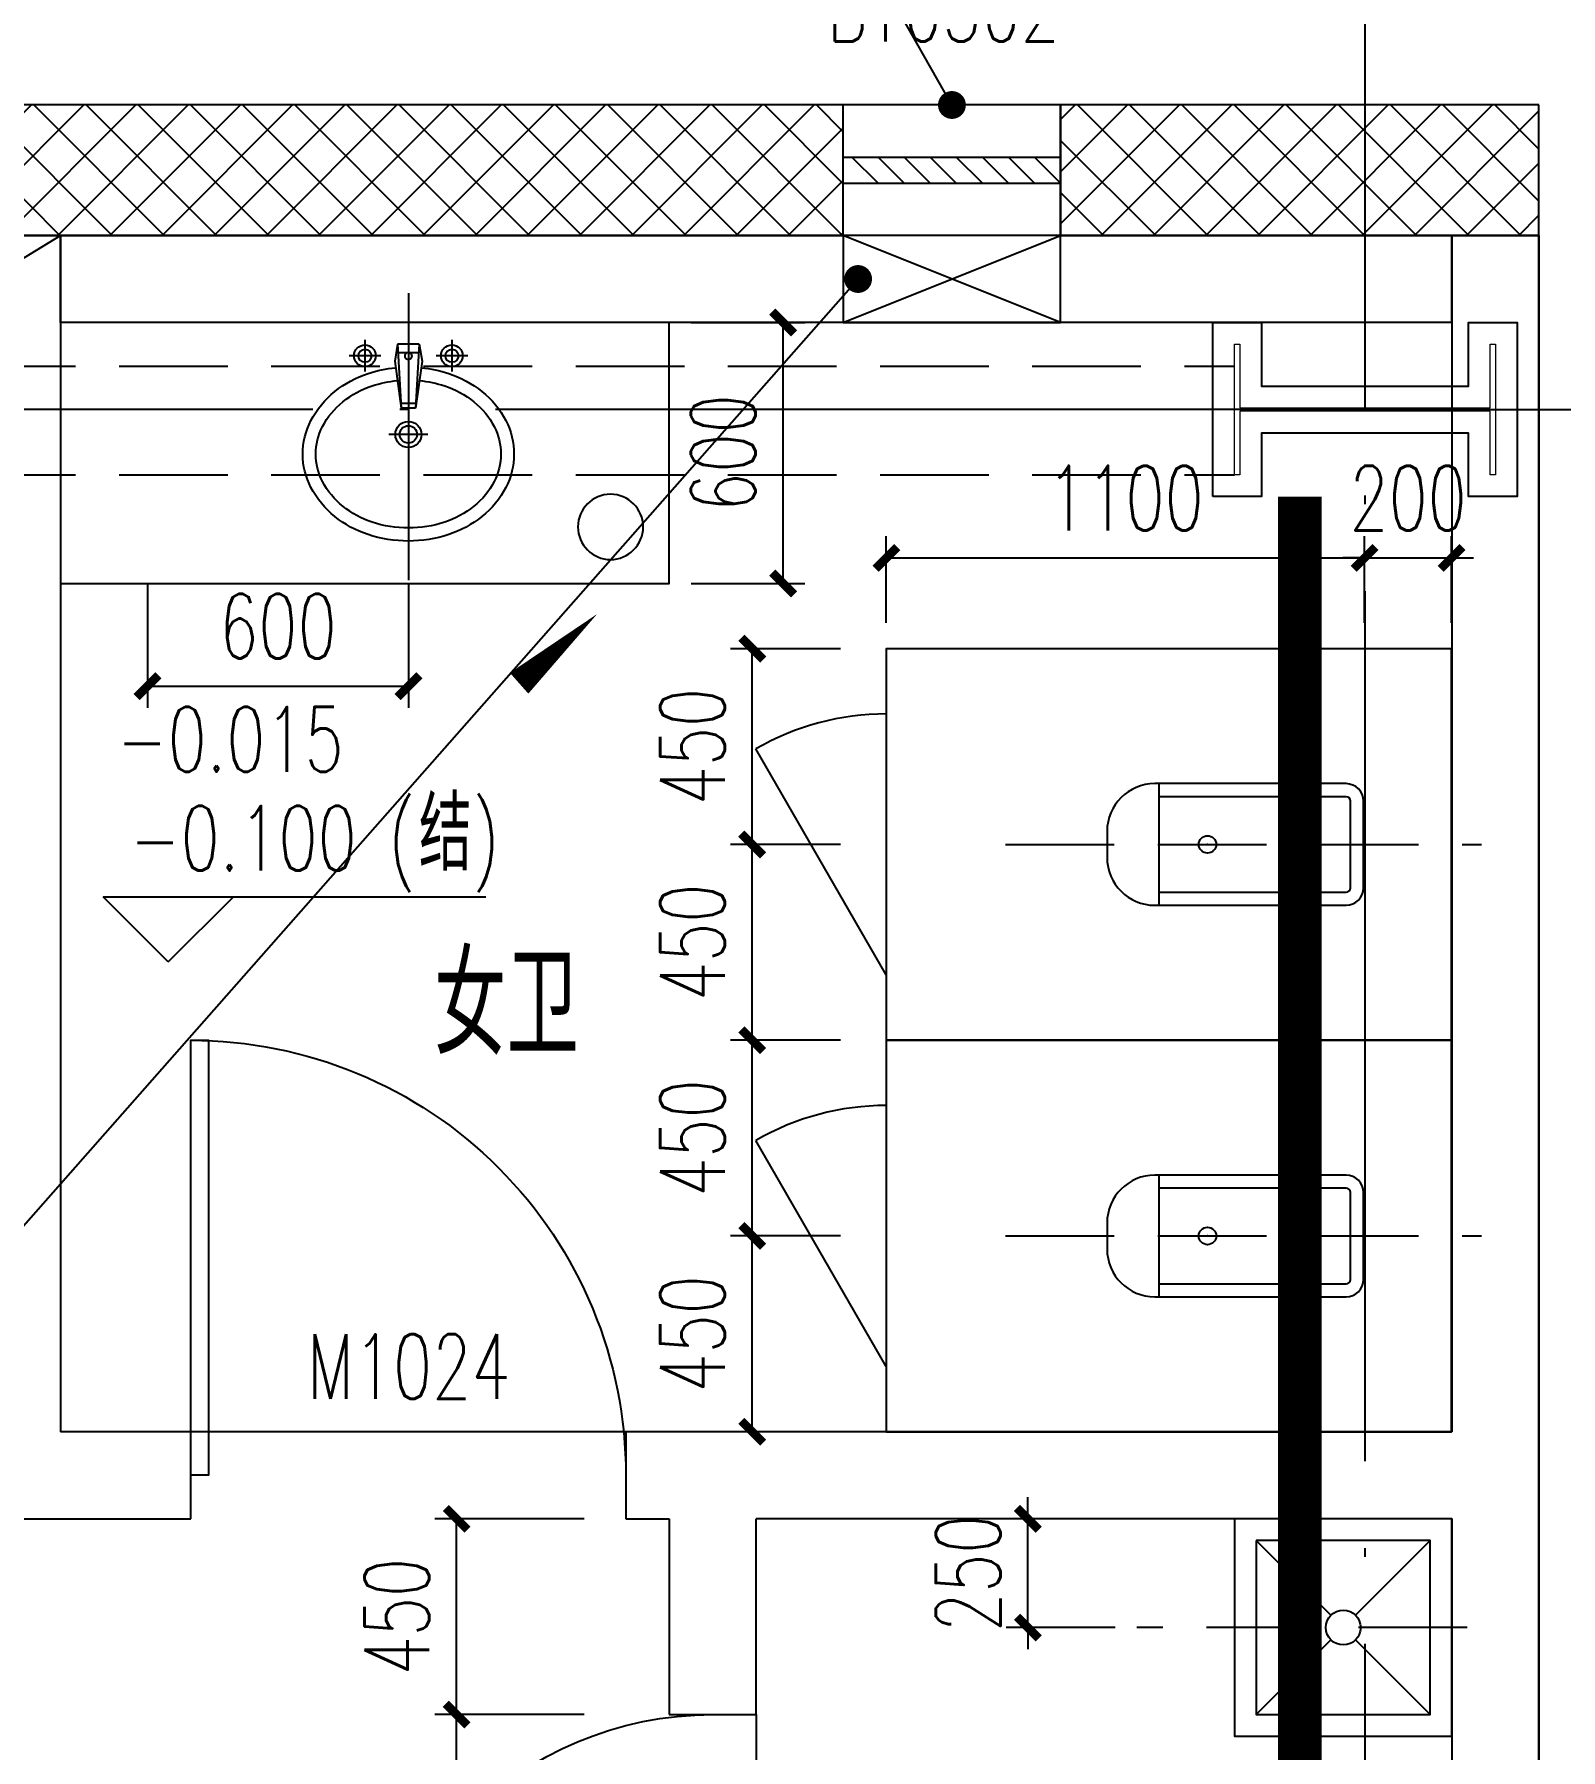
# Model space of a CAD drawing. Extents: x -222544 to -13848, y -31368 to 85559.
# Drawn here: x -24056 to -20546, y 37137 to 41080 of the extents above; entities that cross this region are included whole.
import ezdxf
from ezdxf.xclip import XClip

# ---------------------------------------------------------------- set-up
doc = ezdxf.new("R2010")
doc.units = 0
doc.header["$LTSCALE"] = 1000
doc.header["$MEASUREMENT"] = 0
doc.header["$XCLIPFRAME"] = 0
for name, pattern in [('10平面$0$10平面$1$DOTE', [2.4200000000000004, 2, -0.2, 0.02, -0.2]), ('10平面$0$CENTER', [2, 1.25, -0.25, 0.25, -0.25]), ('10平面$0$DASH', [0.35, 0.25, -0.1]), ('10平面$0$DOTE', [2.4200000000000004, 2, -0.2, 0.02, -0.2])]:
    doc.linetypes.add(name, pattern=pattern)
doc.layers.get('Defpoints').update_dxf_attribs({"color": 210})
for name, color, linetype in [('10平面$0$10平面$1$A-AXIS-DOTE', 14, '10平面$0$10平面$1$DOTE'), ('10平面$0$A-AXIS-DOTE', 14, '10平面$0$DOTE'), ('10平面$0$A-AXIS-DP', 126, 'Continuous'), ('10平面$0$A-AXIS-SYMB', 3, 'Continuous'), ('10平面$0$A-HATCH-2', 251, 'Continuous'), ('10平面$0$A-HRAIL', 173, 'Continuous'), ('10平面$0$A-LIN-V', 9, 'Continuous'), ('10平面$0$A-SFCE', 30, 'Continuous'), ('10平面$0$A-TEXT', 61, 'Continuous'), ('10平面$0$A-WC', 223, 'Continuous'), ('10平面$0$A-WINDOW', 140, 'Continuous'), ('10平面$0$A-云线（根据审图意见修改）', 4, 'Continuous'), ('10平面$0$AS-WALL', 40, 'Continuous'), ('10平面$0$AS-结构边线层', 200, 'Continuous'), ('10平面$0$DIM_SYMB', 3, 'Continuous'), ('10平面$0$PUB_HATCH', 8, 'Continuous'), ('10平面$0$PUB_TEXT', 7, 'Continuous'), ('10平面$0$建-标高', 3, 'Continuous'), ('10平面$0$建-窗', 4, 'Continuous'), ('10平面$0$建-门', 4, 'Continuous'), ('10平面$0$建-门窗编号', 7, 'Continuous'), ('A-AXIS-DP', 126, 'Continuous'), ('A-WINDOW', 140, 'Continuous'), ('DIM_SYMB', 3, 'Continuous')]:
    doc.layers.add(name, color=color, linetype=linetype)
doc.layers.add('10平面$0$S-col', color=2, linetype='Continuous', lineweight=0)
doc.layers.add('10平面$0$柱间支撑', color=6, linetype='10平面$0$CENTER', lineweight=0)
doc.styles.add('10平面$0$_TCH_DIM_T3', font='SIMPLEX', dxfattribs={"width": 0.7058823529411765, "bigfont": 'GBCBIG'})
doc.styles.add('10平面$0$A-STANDARD', font='SIMPLEX', dxfattribs={"bigfont": 'GBCBIG'})
doc.styles.add('10平面$0$A-WIN-LABEL', font='SIMPLEX', dxfattribs={"bigfont": 'GBCBIG'})
doc.styles.add('10平面$1$_TCH_WINDOW', font='SIMPLEX', dxfattribs={"height": 3.5, "bigfont": 'GBCBIG'})
doc.styles.add('_TCH_DIM_T3', font='SIMPLEX', dxfattribs={"width": 0.7058823529411765, "bigfont": 'GBCBIG'})
doc.dimstyles.new('10平面$0$_TCH_ARCH&&80', dxfattribs={"dimtxt": 238, "dimasz": 80, "dimexe": 80, "dimexo": 80, "dimgap": 101, "dimtad": 1, "dimdec": 0, "dimzin": 0, "dimdsep": 46, "dimtxsty": '10平面$0$_TCH_DIM_T3', "dimblk": '10平面$0$_ArchTick', "dimcen": 0.09, "dimclrt": 7, "dimazin": 2, "dimtfac": 1, "dimtdec": 0, "dimtix": 1, "dimtmove": 2, "dimatfit": 3, "dimfxl": 0, "dimtolj": 1, "dimtzin": 0, "dimarcsym": 0})
doc.dimstyles.new('_TCH_ARCH&&50', dxfattribs={"dimtxt": 148.75, "dimasz": 50, "dimexe": 50, "dimexo": 50, "dimgap": 63.12500000000001, "dimtad": 1, "dimdec": 0, "dimzin": 0, "dimdsep": 46, "dimtxsty": '_TCH_DIM_T3', "dimblk": 'ARCHTICK', "dimcen": 0.09, "dimclrt": 7, "dimazin": 2, "dimtfac": 1, "dimtdec": 0, "dimtix": 1, "dimtmove": 2, "dimatfit": 3, "dimfxl": 0, "dimtolj": 1, "dimtzin": 0, "dimarcsym": 0})
pattern_1 = [(45, (60, 0), (-60.000060993344, 60.000060993344), []), (135, (60, 0), (-60.000060993344, -60.00006099334399), [])]

# ---------------------------------------------------------------- blocks, each defined once
blk = doc.blocks.new('10平面$0$dote')
at = {"layer": '10平面$0$A-AXIS-DOTE'}
for p, q in [((81382.2003252689, -68993.86730922048), (81382.20032526884, 36662.32227753208)), ((76282.20032526902, -68993.86730922048), (76282.20032526978, 36606.41039195948)), ((76282.2003252692, 27000.00000000012), (-41310, 26999.99999999988)), ((76282.20032526908, 27000.00000000035), (124536.3848571777, 26999.99999999814))]:
    blk.add_line(p, q, dxfattribs=at)
blk = doc.blocks.new('10平面$0$清洁间')
at = {"layer": '10平面$0$A-AXIS-DOTE', "linetype": '10平面$0$DASH'}
blk.add_lwpolyline([(2044570.960510334, 1694019.783519612), (2045330.960510334, 1694019.783519612)], dxfattribs=at)
at = {"layer": '10平面$0$A-WC'}
for points in [[(2045106.132982434, 1693769.783519275), (2045106.132982434, 1694269.783519275), (2044606.132982434, 1694269.783519275), (2044606.132982434, 1693769.783519275)], [(2045056.132982434, 1693819.783519275), (2045056.132982434, 1694219.783519275), (2044656.132982434, 1694219.783519275), (2044656.132982434, 1693819.783519275)]]:
    blk.add_lwpolyline(points, close=True, dxfattribs=at)
for points in [[(2044827.848711186, 1694048.067790522), (2044656.132982434, 1694219.783519275)], [(2044884.417253681, 1694048.067790522), (2045056.132982434, 1694219.783519275)], [(2044656.132982434, 1693819.783519275), (2044827.848711186, 1693991.499248027)], [(2045056.132982434, 1693819.783519275), (2044884.417253681, 1693991.499248027)]]:
    blk.add_lwpolyline(points, dxfattribs=at)
blk.add_circle((2044856.132982434, 1694019.783519275), 40.00000000000001, dxfattribs=at)
blk = doc.blocks.new('10平面$0$厕卫')
at = {"layer": '10平面$0$A-AXIS-DOTE', "linetype": '10平面$0$DASH'}
blk.add_line((50, -823.114372253418), (50, 271.885627746582), dxfattribs=at)
at = {"layer": '10平面$0$A-WC'}
for p, q in [((149.7834396362305, -30), (-49.78343963623047, -30)), ((-59.78343963623047, -40), (-59.78343963623047, -469.6564288139343)), ((159.7834396362305, -469.6564288139343), (159.7834396362305, -40)), ((189.7834396362305, -469.6564288139343), (-89.78343963623047, -469.6564288139343)), ((350, -1097.23339176178), (-169.6152420043945, -1397.23339176178))]:
    blk.add_line(p, q, dxfattribs=at)
blk.add_lwpolyline([(-400, 202.7666082382202), (-400, -1097.23339176178), (500, -1097.23339176178), (500, 202.7666082382202)], close=True, dxfattribs=at)
blk.add_lwpolyline([(189.7834396362305, -40, 0.4142135623730951), (149.7834396362305, 0), (-49.78343963623047, 0, 0.4142135623730951), (-89.78343963623047, -40), (-89.78343963623047, -479.6564288139343, 0.4142135623730951), (20.21656036376953, -589.6564288139343), (79.78343963623047, -589.6564288139343, 0.4142135623730903), (189.7834396362305, -479.6564288139343)], format="xyb", close=True, dxfattribs=at)
blk.add_circle((50, -358.6146011352539), 20, dxfattribs=at)
for centre, radius, start, end in [((-49.78343963623047, -40), 10, 90, 180), ((149.7834396362305, -40), 10, 0, 90), ((350, -1097.23339176178), 599.9999999999995, 180, 209.9998831151044)]:
    blk.add_arc(centre, radius, start, end, dxfattribs=at)
for p in [(50, 0), (50, -358.6146011352539)]:
    blk.add_point(p, dxfattribs=at)
blk = doc.blocks.new('10平面$0$45345')
at = {"layer": '10平面$0$A-WC'}
h = blk.add_hatch(dxfattribs=at)
h.set_pattern_fill('ANSI31', color=256, scale=10, angle=7.69694232914171e-13)
h.set_pattern_definition([(30.00000000072439, (40598742844.53468, 3385776346.450553), (-7.937500000173811, 13.74815328497761), [])])
edge = h.paths.add_edge_path()
edge.add_arc((40598742441.34776, 3385774511.717568), 50, 0, 360)
blk.add_circle((40598742441.34776, 3385774511.717568), 50, dxfattribs=at)
blk = doc.blocks.new('10平面$0$343243')
at = {"layer": '10平面$0$10平面$1$A-AXIS-DOTE'}
blk.add_lwpolyline([(-137039.1845359175, 783549.9999155595), (-137039.1845291465, 784209.9999155595)], dxfattribs=at)
at = {"layer": '10平面$0$A-WC'}
for p, q in [((-137039.1845330456, 783829.9407035712), (-137039.1845321211, 783920.0591275479)), ((-137084.2437445717, 783874.9999160218), (-136994.125320595, 783874.9999150973)), ((-137070.6291553337, 783706.5430113167), (-137055.8879810546, 783814.2154559261)), ((-137064.1845347106, 783667.647857158), (-137055.8879810546, 783814.2154559261)), ((-137056.3608064828, 783804.1132499352), (-137022.0082601383, 783804.1132495828)), ((-137055.8879810546, 783814.2154559261), (-137022.4810853592, 783814.2154555834)), ((-137014.1845347106, 783667.6478566449), (-137022.4810853592, 783814.2154555834)), ((-137007.7399132893, 783706.5430106715), (-137022.4810853592, 783814.2154555834)), ((-137139.1845348148, 783657.4854848898), (-137139.1845340656, 783730.5143482811)), ((-136939.1845348148, 783657.485482838), (-136939.1845340656, 783730.5143462293)), ((-137175.6989661359, 783693.99991696), (-137102.6701027446, 783693.9999162109)), ((-137064.1845347106, 783667.647857158), (-137070.6291553337, 783706.5430113167)), ((-137063.069927619, 783687.3385976467), (-137015.2991413982, 783687.3385971566)), ((-137014.1845347106, 783667.6478566449), (-137007.7399132893, 783706.5430106715)), ((-136975.6989661359, 783693.9999149082), (-136902.6701027446, 783693.9999141591)), ((-137064.1845347106, 783667.647857158), (-137014.1845347106, 783667.6478566449))]:
    blk.add_line(p, q, dxfattribs=at)
for points in [[(-137068.5861527328, 783721.4655052931, -0.05503366445282638), (-137132.052788923, 783734.964308203, -0.0888493983857469), (-137208.3990421116, 783776.3516643569, -0.1049875008758899), (-137263.2745701811, 783843.1668952166, -0.1201703710503755), (-137282.0112499413, 783919.9999180507, -0.120170371050088), (-137263.2745686047, 783996.8329405003, -0.1049875008761855), (-137208.3990391642, 784063.6481702342, -0.08884939838595049), (-137132.0527851261, 784105.0355248217, -0.08005155327522542), (-137039.1845300698, 784119.9999155595, -0.08005155327514211)], [(-137039.1845300698, 784119.9999155595, -0.08005155327514211), (-136946.3162753206, 784105.0355229162, -0.08884939838606445), (-136869.9700221316, 784063.6481667622, -0.1049875008760499), (-136815.0944940622, 783996.8329359024, -0.120170371050193), (-136796.357814302, 783919.9999130684, -0.1201703710501875), (-136815.0944956387, 783843.1668906187, -0.1049875008760622), (-136869.9700250791, 783776.3516608849, -0.08884939838584911), (-136946.316279117, 783734.9643062975, -0.05503366445274368), (-137009.7829155841, 783721.4655046898, -0.0800515532754416)], [(-137064.5138742414, 783751.2102306456, -0.05606644776381915), (-137122.6293239315, 783763.445851482, -0.08884939838590888), (-137189.6757487428, 783799.7917643017, -0.1049875008761085), (-137236.6424184022, 783856.9773438561, -0.1201703710500949), (-137252.0112499413, 783919.9999177429, -0.1201703710501435), (-137236.642417109, 783983.0224913144, -0.1049875008761313), (-137189.6757462764, 784040.2080699052, -0.08884939838588762), (-137122.6293207193, 784076.5539813492, -0.08005155327528395), (-137039.1845303776, 784089.9999155595, -0.08005155327526944)], [(-137039.1845303776, 784089.9999155595, -0.08005155327526944), (-136955.7397403118, 784076.5539796371, -0.0888493983858896), (-136888.6933155005, 784040.2080668174, -0.1049875008761153), (-136841.7266458411, 783983.022487263, -0.1201703710501367), (-136826.357814302, 783919.9999133762, -0.1201703710501367), (-136841.7266471343, 783856.9773398046, -0.1049875008761155), (-136888.6933179669, 783799.7917612139, -0.08884939838591054), (-136955.7397435241, 783763.4458497699, -0.05606644776380701), (-137013.8551934652, 783751.2102301259, -0.08005155327530532)]]:
    blk.add_lwpolyline(points, format="xyb", dxfattribs=at)
for centre, radius in [((-137039.1845325833, 783874.9999155595), 30), ((-137039.1845325833, 783874.9999155595), 20), ((-137139.1845344402, 783693.9999165855), 25), ((-136939.1845344402, 783693.9999145336), 25), ((-137139.1845344402, 783693.9999165855), 15), ((-136939.1845344402, 783693.9999145336), 15)]:
    blk.add_circle(centre, radius, dxfattribs=at)
for centre, start, end in [((-137040.368334685, 783694.7285667062), 80.52522821089455, 279.4747706136177), ((-137038.0007341804, 783694.7285666818), 260.5252282108945, 99.47477061338024)]:
    blk.add_arc(centre, 7.191400878313289, start, end, dxfattribs=at)
blk = doc.blocks.new('*U50')
at = {"color": 0}
blk.add_lwpolyline([(500, 0), (499.9999999999999, 1000), (459.9999999999999, 1000), (460, 0)], close=True, dxfattribs=at)
blk.add_arc((500, 0), 1000, 90, 180, dxfattribs=at)
blk = doc.blocks.new('*U49')
at = {"color": 0, "xscale": 0.001, "yscale": 0.001, "zscale": 0.001}
blk.add_blockref('*U50', (0, 0), dxfattribs=at)
blk = doc.blocks.new('*U52')
at = {"color": 0}
blk.add_lwpolyline([(400, 0), (399.9999999999999, 800), (359.9999999999999, 800), (360, 0)], close=True, dxfattribs=at)
blk.add_arc((400, 0), 800, 90, 180, dxfattribs=at)
blk = doc.blocks.new('*U51')
at = {"color": 0, "xscale": 0.00125, "yscale": 0.00125, "zscale": 0.00125}
blk.add_blockref('*U52', (0, 0), dxfattribs=at)
blk = doc.blocks.new('10平面$0$ert4e6546')
at = {"layer": '10平面$0$A-AXIS-SYMB'}
blk.add_lwpolyline([(-426.2496871948242, 1047.113311767578, 0, 0, 0), (103.7503128051758, 1517.113311767578, 0, 64.00000000000001, 0), (-75.81472563242, 1357.876390888955, 0, 0, 0)], format="xyseb", dxfattribs=at)
at = {"layer": '10平面$0$A-LIN-V'}
blk.add_line((2069.565788269159, 2187.113309862441), (-1130.434211730841, 2187.113309860928), dxfattribs=at)
at = {"layer": '10平面$0$A-WC'}
blk.add_lwpolyline([(-1130.434211730957, 1587.113309862791), (269.5657882689266, 1587.132366135484), (269.5657882688101, 2187.113309861859), (269.5657882688101, 2187.113309861859)], dxfattribs=at)
at = {"layer": '10平面$0$AS-WALL'}
for p, q in [((-1130.434211730957, 2387.113311745808), (-1330.434211730957, 2387.113311745796)), ((-1130.434211730957, 2387.113311745808), (-1130.43421173062, -362.8866901397342)), ((2069.565788269043, 2387.113311745106), (2069.565788269156, -362.8866901385288)), ((2269.565788269043, 2387.11331174511), (2069.565788269043, 2387.113311745106)), ((2269.565788269043, 2387.11331174511), (2269.565788269159, -462.8866901386064)), ((-830.4342117309935, -362.8866901396251), (-1130.43421173062, -362.8866901397342)), ((-830.4342117309205, -562.8866901396248), (-830.4342117309935, -362.8866901396251)), ((369.5657882692394, -362.8866901391885), (169.5657882690066, -362.8866901392612)), ((169.5657882690066, -362.8866901392612), (169.5657882690793, -562.886690139261)), ((2069.565788269156, -362.8866901385288), (369.565788269237, -362.8866901391885)), ((2269.565788269159, -462.8866901384899), (2269.565788269276, -2312.886690138606)), ((-1330.434211730595, -562.8866901398068), (-830.4342117309205, -562.8866901396248)), ((169.5657882690793, -562.886690139261), (269.5657882692759, -562.8866901392246)), ((269.5657882692759, -562.8866901392246), (269.5657882692759, -1012.886690139072)), ((469.5657882692756, -1012.886690139072), (469.5657882692756, -562.8866901391494)), ((2069.565788269166, -562.8866901385286), (469.5657882692756, -562.8866901391494)), ((2069.565788269166, -562.8866901385286), (2069.565788269269, -2212.886690138645)), ((269.5657882692759, -1012.886690139072), (469.5657882692756, -1012.886690139072))]:
    blk.add_line(p, q, dxfattribs=at)
at = {"layer": '10平面$0$建-门'}
for p, q in [((169.5657882690066, -362.8866901392612), (-830.4342117309934, -362.8866901396249)), ((469.5657882692758, -1012.886690139072), (469.5657882692756, -1812.886690139072))]:
    blk.add_line(p, q, dxfattribs=at)
at = {"rotation": 270}
for p in [(1865.893075353233, 1037.293541909545), (1865.893075353117, 137.2935419095447)]:
    blk.add_blockref('10平面$0$厕卫', p, dxfattribs=at)
at = {"layer": '10平面$0$A-HRAIL', "rotation": 180}
blk.add_blockref('10平面$0$清洁间', (2046675.698791504, 1693206.896848202), dxfattribs=at)
at = {"layer": '10平面$0$A-LIN-V', "xscale": -1.5, "yscale": 1.5, "zscale": 1.5}
blk.add_blockref('10平面$0$45345', (60898113796.5004, -5078660050.292404), dxfattribs=at)
at = {"layer": '10平面$0$A-WINDOW', "rotation": 180}
blk.add_blockref('10平面$0$343243', (-137369.6187464414, 785804.761168669), dxfattribs=at)
at = {"layer": '10平面$0$建-门'}
ref = blk.add_blockref('*U49', (-330.434211730957, -462.8866901394431), dxfattribs=dict(at, xscale=1000, yscale=-1000, zscale=199.9999999999999, rotation=180.0000000000208))
ref.add_attrib('A', 'M1024', (-563.7496871947972, -287.2616882325083), dxfattribs={"layer": '10平面$0$建-门窗编号', "height": 148.75, "style": '10平面$0$A-WIN-LABEL', "width": 0.7058823529411765})
ref = blk.add_blockref('*U51', (369.5657882692758, -1412.886690139072), dxfattribs=dict(at, xscale=800, yscale=-800, zscale=199.9999999999998, rotation=270))
ref.add_attrib('A', 'M0824', (681.4407882692758, -1660.386690139072), dxfattribs={"layer": '10平面$0$建-门窗编号', "height": 148.75, "rotation": 90, "style": '10平面$0$A-WIN-LABEL', "width": 0.7058823529411765})
at = {"layer": '10平面$0$A-TEXT', "style": '10平面$1$_TCH_WINDOW'}
blk.add_text('女卫', height=231.4893617021278, dxfattribs=at).set_placement((-271.5466664809501, 503.3325865268707))
blk = doc.blocks.new('10平面$0$43243')
at = {"layer": '10平面$0$AS-结构边线层'}
for points in [[(-144054.1845242528, 741419.9999940479), (-144054.1845242528, 832219.9999961813), (-156104.1845520669, 832219.9999961813), (-156104.1845522003, 831969.9999990681), (-158204.1845318402, 831970.0000000022), (-158204.1845318403, 832219.9999961787), (-163704.1845321014, 832219.9999635445), (-163704.1845321017, 831969.9999990659), (-165804.1845117399, 831970), (-165804.1845117399, 832219.9999635454), (-166544.1845118736, 832220.000014611), (-166544.1845118737, 832390.0000146695), (-179464.184521783, 832390.0000146122), (-179464.184521783, 832220.0000146122), (-180204.1845321032, 832220.0000000026), (-180204.1845321034, 831969.9999990648), (-182304.1845117416, 831969.999999999), (-182304.1845117416, 832220.0000000041), (-189244.1845318753, 832219.9999999901), (-189244.1845318761, 832389.9999999752), (-195964.1845319011, 832389.9999999603)], [(-212464.1845321403, 832219.9999999992), (-213204.1845321029, 832220), (-213204.1845321029, 831969.9999990605), (-215304.184511741, 831969.9999999946), (-215304.184511741, 832219.9999999902), (-222244.1845318874, 832219.9999999747), (-222244.1845318878, 832389.9999999648), (-226664.1845318813, 832389.9999999652), (-226664.1845318813, 832219.9999999652), (-230898.0392134977, 832219.9999999629)]]:
    blk.add_lwpolyline(points, dxfattribs=at)
blk = doc.blocks.new('10平面$0$_FZH')
at = {"layer": '10平面$0$A-HATCH-2'}
blk.add_lwpolyline([(-0.4374999996794031, -0.2500000000006821), (-0.4374999996794031, 0.2499999999993179), (-0.2974999996793031, 0.2499999999993179), (-0.2974999996793031, 0.06749999999919964), (0.2975000003207242, 0.06749999999919964), (0.2975000003207242, 0.2499999999993179), (0.4375000003205969, 0.2499999999993179), (0.4375000003205969, -0.2500000000006821), (0.2975000003207242, -0.2500000000006821), (0.2975000003207242, -0.06750000000079126), (-0.2974999996793031, -0.06750000000079126), (-0.2974999996793031, -0.2500000000006821)], close=True, dxfattribs=at)
at = {"layer": '10平面$0$S-col'}
blk.add_lwpolyline([(-0.3749999996794031, -0.1875000000006821), (-0.3749999996794031, 0.1874999999993179), (-0.3599999996793031, 0.1874999999993179), (-0.3599999996793031, 0.004999999999199645), (0.3600000003207242, 0.004999999999199645), (0.3600000003207242, 0.1874999999993179), (0.3750000003205969, 0.1874999999993179), (0.3750000003205969, -0.1875000000006821), (0.3600000003207242, -0.1875000000006821), (0.3600000003207242, -0.00500000000079126), (-0.3599999996793031, -0.00500000000079126), (-0.3599999996793031, -0.1875000000006821)], close=True, dxfattribs=at)
blk = doc.blocks.new('10平面$0$w4234324')
at = {"xscale": 800.0000000000005, "yscale": 800.0000000000005, "zscale": 800.0000000000005}
blk.add_blockref('10平面$0$_FZH', (-144454.1845245361, 831819.9999961853), dxfattribs=at)
blk = doc.blocks.new('10平面$0$3243243')
at = {"layer": '10平面$0$A-SFCE', "linetype": '10平面$0$DASH'}
for p, q in [((-226654.1845319089, 831919.9999999934), (-221900.1845301393, 831919.999999994)), ((-149508.1845336787, 831920.0000000033), (-144754.1845242797, 831920.0000000035)), ((-149508.1845336787, 831670.0000000033), (-144754.1845242797, 831670.0000000035))]:
    blk.add_line(p, q, dxfattribs=at)
blk = doc.blocks.new('10平面$0$23124232432')
at = {"layer": '10平面$0$柱间支撑', "const_width": 100}
blk.add_lwpolyline([(-144604.184530828, 831620.0000035444), (-144604.184530828, 823020.0000035444)], dxfattribs=at)
blk = doc.blocks.new('10平面$0$2343243')
at = {"layer": '10平面$0$A-云线（根据审图意见修改）', "color": 1, "ltscale": 500}
blk.add_lwpolyline([(-265623.3168865332, 705106.6805161908), (-178050.5180093576, 972846.4241111586), (-230714.4911973404, 804819.9999973776)], dxfattribs=at)
blk = doc.blocks.new('*U91')
at = {"color": 0}
for p, q in [((-250.000000492626, 149.9999999983263), (250.0000005524926, 149.9999999983263)), ((250.0000005524344, 29.99999999988336), (-250.0000004925678, 29.99999999988336)), ((-250.0000004925678, -30.00000000011664), (-190.0000004925679, 29.99999999988336)), ((-190.0000004925678, -30.00000000011664), (-130.0000004925679, 29.99999999988336)), ((-130.0000004925678, -30.00000000011664), (-70.0000004925679, 29.99999999988336)), ((-70.0000004925678, -30.00000000011664), (-10.00000049256792, 29.99999999988336)), ((-10.00000049256781, -30.00000000011664), (49.99999950743208, 29.99999999988336)), ((49.99999950743216, -30.00000000011664), (109.9999995074321, 29.99999999988336)), ((109.9999995074322, -30.00000000011664), (169.9999995074321, 29.99999999988336)), ((169.9999995074322, -30.00000000011664), (229.9999995074321, 29.99999999988336)), ((250.0000005524344, -30.00000000011664), (-250.0000004925678, -30.00000000011664)), ((-250.000000492626, -150.0000000016737), (250.0000005524926, -150.0000000016737))]:
    blk.add_line(p, q, dxfattribs=at)
for points in [[(-250.000000492626, -150.0000000016737), (-250.000000492626, 149.9999999983263)], [(250.0000005524926, -150.0000000016737), (250.0000005524926, 149.9999999983263)]]:
    blk.add_lwpolyline(points, dxfattribs=at)
blk = doc.blocks.new('*U90')
at = {"color": 0, "xscale": 0.001999999996058992, "yscale": 0.003333333333333334, "zscale": 0.001999999996058992}
blk.add_blockref('*U91', (0, 0), dxfattribs=at)
blk = doc.blocks.new('10平面$0$WINDOW2DLIB$DYNSTYLE$00000005')
at = {"color": 0}
for points in [[(-0.4999999999999964, 0.5000000000000142), (-0.4999999999999964, -0.4999999999999858)], [(-0.4999999999999964, 0.5000000000000142), (0.5000000000000036, 0.5000000000000142)], [(0.5000000000000036, -0.4999999999999858), (0.5000000000000036, 0.5000000000000142)], [(0.5000000000000036, 0.1666666666666714), (-0.4999999999999964, 0.1666666666666714)], [(0.5000000000000036, -0.1666666666666572), (-0.4999999999999964, -0.1666666666666572)], [(-0.4999999999999964, -0.4999999999999858), (0.5000000000000036, -0.4999999999999858)]]:
    blk.add_lwpolyline(points, dxfattribs=at)
blk = doc.blocks.new('10平面$0$_ArchTick')
at = {"color": 0, "linetype": 'ByBlock', "const_width": 0.4}
blk.add_lwpolyline([(-0.5, -0.5), (0.5, 0.5)], dxfattribs=at)
blk = doc.blocks.new('*D711')
at = {"layer": '10平面$0$A-AXIS-DP', "color": 0, "lineweight": -2, "transparency": 16777216}
for p, q in [((-226504.1845315812, 832789.9999999448), (-226504.1845315812, 833539.9999961839)), ((-222404.1845315832, 832789.9999999459), (-222404.1845315832, 833539.9999961839)), ((-226504.1845315812, 833459.9999961839), (-222404.1845315832, 833459.9999961839))]:
    blk.add_line(p, q, dxfattribs=at)
at = {"layer": 'Defpoints', "color": 0, "transparency": 16777216}
for p in [(-222404.1845315832, 833459.9999961839), (-226504.1845315812, 832709.9999999448), (-222404.1845315832, 832709.9999999459)]:
    blk.add_point(p, dxfattribs=at)
at = {"layer": '10平面$0$A-AXIS-DP', "color": 0, "lineweight": -2, "transparency": 16777216, "xscale": 80, "yscale": 80, "zscale": 80, "rotation": 180}
blk.add_blockref('10平面$0$_ArchTick', (-226504.1845315812, 833459.9999961839), dxfattribs=at)
at = {"layer": '10平面$0$A-AXIS-DP', "color": 0, "lineweight": -2, "transparency": 16777216, "xscale": 80, "yscale": 80, "zscale": 80}
blk.add_blockref('10平面$0$_ArchTick', (-222404.1845315832, 833459.9999961839), dxfattribs=at)
at = {"layer": '10平面$0$A-AXIS-DP', "color": 7, "transparency": 16777216, "insert": (-224454.1845315822, 833679.9999961839), "char_height": 238, "attachment_point": 5, "style": '10平面$0$_TCH_DIM_T3'}
blk.add_mtext('\\A1;4100', dxfattribs=at)
blk = doc.blocks.new('_ArchTick')
at = {"color": 0, "linetype": 'ByBlock', "const_width": 0.4}
blk.add_lwpolyline([(-0.5, -0.5), (0.5, 0.5)], dxfattribs=at)
blk = doc.blocks.new('*D424')
at = {"layer": 'A-AXIS-DP', "color": 0, "lineweight": -2, "transparency": 16777216}
for p, q in [((-22791.64987711074, 37217.51543959162), (-23135.09841463177, 37217.51543959162)), ((-23085.09841463177, 36417.51543959162), (-23085.09841463177, 37217.51543959162)), ((-22791.64987711074, 36417.51543959162), (-23135.09841463177, 36417.51543959162))]:
    blk.add_line(p, q, dxfattribs=at)
at = {"layer": 'Defpoints', "color": 0, "transparency": 16777216}
for p in [(-23085.09841463177, 37217.51543959162), (-22741.64987711074, 37217.51543959162), (-22741.64987711074, 36417.51543959162)]:
    blk.add_point(p, dxfattribs=at)
at = {"layer": 'A-AXIS-DP', "color": 0, "lineweight": -2, "transparency": 16777216, "xscale": 50, "yscale": 50, "zscale": 50}
for p, rotation in [((-23085.09841463177, 37217.51543959162), 90), ((-23085.09841463177, 36417.51543959162), 270)]:
    blk.add_blockref('_ArchTick', p, dxfattribs=dict(at, rotation=rotation))
at = {"layer": 'A-AXIS-DP', "color": 7, "transparency": 16777216, "insert": (-23222.59841463176, 36817.51543959162), "char_height": 148.75, "attachment_point": 5, "rotation": 90, "style": '_TCH_DIM_T3'}
blk.add_mtext('\\A1;800', dxfattribs=at)
blk = doc.blocks.new('*D425')
at = {"layer": 'A-AXIS-DP', "color": 0, "lineweight": -2, "transparency": 16777216}
for p, q in [((-22791.64987711074, 37667.51543959146), (-23135.09841463177, 37667.51543959146)), ((-23085.09841463177, 37217.51543959162), (-23085.09841463177, 37667.51543959146)), ((-22791.64987711074, 37217.51543959162), (-23135.09841463177, 37217.51543959162))]:
    blk.add_line(p, q, dxfattribs=at)
at = {"layer": 'Defpoints', "color": 0, "transparency": 16777216}
for p in [(-23085.09841463177, 37667.51543959146), (-22741.64987711074, 37667.51543959146), (-22741.64987711074, 37217.51543959162)]:
    blk.add_point(p, dxfattribs=at)
at = {"layer": 'A-AXIS-DP', "color": 0, "lineweight": -2, "transparency": 16777216, "xscale": 50, "yscale": 50, "zscale": 50}
for p, rotation in [((-23085.09841463177, 37667.51543959146), 90), ((-23085.09841463177, 37217.51543959162), 270)]:
    blk.add_blockref('_ArchTick', p, dxfattribs=dict(at, rotation=rotation))
at = {"layer": 'A-AXIS-DP', "color": 7, "transparency": 16777216, "insert": (-23222.59841463176, 37442.51543959154), "char_height": 148.75, "attachment_point": 5, "rotation": 90, "style": '_TCH_DIM_T3'}
blk.add_mtext('\\A1;450', dxfattribs=at)
blk = doc.blocks.new('*D456')
at = {"layer": 'A-AXIS-DP', "color": 0, "lineweight": -2, "transparency": 16777216}
for p, q in [((-21771.33491004979, 37667.51543959189), (-21771.33491004979, 37717.51543959189)), ((-21570.88306685874, 37667.51543959189), (-21821.33491004979, 37667.51543959189)), ((-21771.33491004979, 37417.51545832099), (-21771.33491004979, 37667.51543959189)), ((-21570.88306685864, 37417.51545832099), (-21821.33491004979, 37417.51545832099)), ((-21771.33491004979, 37417.51545832099), (-21771.33491004979, 37367.51545832099))]:
    blk.add_line(p, q, dxfattribs=at)
at = {"layer": 'Defpoints', "color": 0, "transparency": 16777216}
for p in [(-21771.33491004979, 37667.51543959189), (-21520.88306685874, 37667.51543959189), (-21520.88306685864, 37417.51545832099)]:
    blk.add_point(p, dxfattribs=at)
at = {"layer": 'A-AXIS-DP', "color": 0, "lineweight": -2, "transparency": 16777216, "xscale": 50, "yscale": 50, "zscale": 50}
for p, rotation in [((-21771.33491004979, 37667.51543959189), 270), ((-21771.33491004979, 37417.51545832099), 90)]:
    blk.add_blockref('_ArchTick', p, dxfattribs=dict(at, rotation=rotation))
at = {"layer": 'A-AXIS-DP', "color": 7, "transparency": 16777216, "insert": (-21908.83491004978, 37542.51544895644), "char_height": 148.75, "attachment_point": 5, "rotation": 90, "style": '_TCH_DIM_T3'}
blk.add_mtext('\\A1;250', dxfattribs=at)
blk = doc.blocks.new('*D457')
at = {"layer": 'A-AXIS-DP', "color": 0, "lineweight": -2, "transparency": 16777216}
for p, q in [((-23796.05555975856, 39817.51543959347), (-23796.05555975856, 39531.65496584302)), ((-23196.05556540116, 39817.51543343801), (-23196.05556540116, 39531.65496584302)), ((-23796.05555975856, 39581.65496584302), (-23196.05556540116, 39581.65496584302))]:
    blk.add_line(p, q, dxfattribs=at)
at = {"layer": 'Defpoints', "color": 0, "transparency": 16777216}
for p in [(-23796.05555975856, 39867.51543959347), (-23196.05556540116, 39867.51543343801), (-23196.05556540116, 39581.65496584302)]:
    blk.add_point(p, dxfattribs=at)
at = {"layer": 'A-AXIS-DP', "color": 0, "lineweight": -2, "transparency": 16777216, "xscale": 50, "yscale": 50, "zscale": 50, "rotation": 180}
blk.add_blockref('_ArchTick', (-23796.05555975856, 39581.65496584302), dxfattribs=at)
at = {"layer": 'A-AXIS-DP', "color": 0, "lineweight": -2, "transparency": 16777216, "xscale": 50, "yscale": 50, "zscale": 50}
blk.add_blockref('_ArchTick', (-23196.05556540116, 39581.65496584302), dxfattribs=at)
at = {"layer": 'A-AXIS-DP', "color": 7, "transparency": 16777216, "insert": (-23496.05556257986, 39719.15496584302), "char_height": 148.75, "attachment_point": 5, "style": '_TCH_DIM_T3'}
blk.add_mtext('\\A1;600', dxfattribs=at)
blk = doc.blocks.new('*D458')
at = {"layer": 'A-AXIS-DP', "color": 0, "lineweight": -2, "transparency": 16777216}
for p, q in [((-22546.05555975842, 40417.51543959291), (-22284.30783676239, 40417.51543959291)), ((-22334.30783676239, 39817.53449586617), (-22334.30783676239, 40417.51543959291)), ((-22546.05555975869, 39817.53449586617), (-22284.30783676239, 39817.53449586617))]:
    blk.add_line(p, q, dxfattribs=at)
at = {"layer": 'Defpoints', "color": 0, "transparency": 16777216}
for p in [(-22596.05555975842, 40417.51543959291), (-22334.30783676239, 40417.51543959291), (-22596.05555975869, 39817.53449586617)]:
    blk.add_point(p, dxfattribs=at)
at = {"layer": 'A-AXIS-DP', "color": 0, "lineweight": -2, "transparency": 16777216, "xscale": 50, "yscale": 50, "zscale": 50}
for p, rotation in [((-22334.30783676239, 40417.51543959291), 90), ((-22334.30783676239, 39817.53449586617), 270)]:
    blk.add_blockref('_ArchTick', p, dxfattribs=dict(at, rotation=rotation))
at = {"layer": 'A-AXIS-DP', "color": 7, "transparency": 16777216, "insert": (-22471.80783676237, 40117.52496772954), "char_height": 148.75, "attachment_point": 5, "rotation": 90, "style": '_TCH_DIM_T3'}
blk.add_mtext('\\A1;600', dxfattribs=at)
blk = doc.blocks.new('*D459')
at = {"layer": 'A-AXIS-DP', "color": 0, "lineweight": -2, "transparency": 16777216}
for p, q in [((-20997.05556713036, 39727.48875566166), (-20997.05556713036, 39926.41938586631)), ((-20796.96166443629, 39727.48875566176), (-20796.96166443629, 39926.41938586631)), ((-20997.05556713036, 39876.41938586631), (-21047.05556713036, 39876.41938586631)), ((-20997.05556713036, 39876.41938586631), (-20796.96166443629, 39876.41938586631)), ((-20796.96166443629, 39876.41938586631), (-20746.96166443629, 39876.41938586631))]:
    blk.add_line(p, q, dxfattribs=at)
at = {"layer": 'Defpoints', "color": 0, "transparency": 16777216}
for p in [(-20796.96166443629, 39876.41938586631), (-20997.05556713036, 39677.48875566166), (-20796.96166443629, 39677.48875566176)]:
    blk.add_point(p, dxfattribs=at)
at = {"layer": 'A-AXIS-DP', "color": 0, "lineweight": -2, "transparency": 16777216, "xscale": 50, "yscale": 50, "zscale": 50}
blk.add_blockref('_ArchTick', (-20997.05556713036, 39876.41938586631), dxfattribs=at)
at = {"layer": 'A-AXIS-DP', "color": 0, "lineweight": -2, "transparency": 16777216, "xscale": 50, "yscale": 50, "zscale": 50, "rotation": 180}
blk.add_blockref('_ArchTick', (-20796.96166443629, 39876.41938586631), dxfattribs=at)
at = {"layer": 'A-AXIS-DP', "color": 7, "transparency": 16777216, "insert": (-20897.00861578332, 40013.91938586631), "char_height": 148.75, "attachment_point": 5, "style": '_TCH_DIM_T3'}
blk.add_mtext('\\A1;200', dxfattribs=at)
blk = doc.blocks.new('*D460')
at = {"layer": 'A-AXIS-DP', "color": 0, "lineweight": -2, "transparency": 16777216}
for p, q in [((-22096.96166443629, 39727.48875566108), (-22096.96166443629, 39926.41938586597)), ((-20997.05556713036, 39727.48875566166), (-20997.05556713036, 39926.41938586597)), ((-22096.96166443629, 39876.41938586597), (-20997.05556713036, 39876.41938586597))]:
    blk.add_line(p, q, dxfattribs=at)
at = {"layer": 'Defpoints', "color": 0, "transparency": 16777216}
for p in [(-20997.05556713036, 39876.41938586597), (-22096.96166443629, 39677.48875566108), (-20997.05556713036, 39677.48875566166)]:
    blk.add_point(p, dxfattribs=at)
at = {"layer": 'A-AXIS-DP', "color": 0, "lineweight": -2, "transparency": 16777216, "xscale": 50, "yscale": 50, "zscale": 50, "rotation": 180}
blk.add_blockref('_ArchTick', (-22096.96166443629, 39876.41938586597), dxfattribs=at)
at = {"layer": 'A-AXIS-DP', "color": 0, "lineweight": -2, "transparency": 16777216, "xscale": 50, "yscale": 50, "zscale": 50}
blk.add_blockref('_ArchTick', (-20997.05556713036, 39876.41938586597), dxfattribs=at)
at = {"layer": 'A-AXIS-DP', "color": 7, "transparency": 16777216, "insert": (-21547.00861578332, 40013.91938586597), "char_height": 148.75, "attachment_point": 5, "style": '_TCH_DIM_T3'}
blk.add_mtext('\\A1;1100', dxfattribs=at)
blk = doc.blocks.new('*D461')
at = {"layer": 'A-AXIS-DP', "color": 0, "lineweight": -2, "transparency": 16777216}
for p, q in [((-22202.49422072454, 38317.69567163963), (-22455.33801977941, 38317.69567163963)), ((-22405.33801977941, 37867.69567163963), (-22405.33801977941, 38317.69567163963)), ((-22202.4942207243, 37867.69567163963), (-22455.33801977941, 37867.69567163963))]:
    blk.add_line(p, q, dxfattribs=at)
at = {"layer": 'Defpoints', "color": 0, "transparency": 16777216}
for p in [(-22405.33801977941, 38317.69567163963), (-22152.49422072454, 38317.69567163963), (-22152.4942207243, 37867.69567163963)]:
    blk.add_point(p, dxfattribs=at)
at = {"layer": 'A-AXIS-DP', "color": 0, "lineweight": -2, "transparency": 16777216, "xscale": 50, "yscale": 50, "zscale": 50}
for p, rotation in [((-22405.33801977941, 38317.69567163963), 90), ((-22405.33801977941, 37867.69567163963), 270)]:
    blk.add_blockref('_ArchTick', p, dxfattribs=dict(at, rotation=rotation))
at = {"layer": 'A-AXIS-DP', "color": 7, "transparency": 16777216, "insert": (-22542.8380197794, 38092.69567163963), "char_height": 148.75, "attachment_point": 5, "rotation": 90, "style": '_TCH_DIM_T3'}
blk.add_mtext('\\A1;450', dxfattribs=at)
blk = doc.blocks.new('*D462')
at = {"layer": 'A-AXIS-DP', "color": 0, "lineweight": -2, "transparency": 16777216}
for p, q in [((-22202.49422072477, 38767.69567163964), (-22455.33801977964, 38767.69567163964)), ((-22405.33801977964, 38317.69567163963), (-22405.33801977964, 38767.69567163964)), ((-22202.49422072454, 38317.69567163963), (-22455.33801977964, 38317.69567163963))]:
    blk.add_line(p, q, dxfattribs=at)
at = {"layer": 'Defpoints', "color": 0, "transparency": 16777216}
for p in [(-22405.33801977964, 38767.69567163964), (-22152.49422072477, 38767.69567163964), (-22152.49422072454, 38317.69567163963)]:
    blk.add_point(p, dxfattribs=at)
at = {"layer": 'A-AXIS-DP', "color": 0, "lineweight": -2, "transparency": 16777216, "xscale": 50, "yscale": 50, "zscale": 50}
for p, rotation in [((-22405.33801977964, 38767.69567163964), 90), ((-22405.33801977964, 38317.69567163963), 270)]:
    blk.add_blockref('_ArchTick', p, dxfattribs=dict(at, rotation=rotation))
at = {"layer": 'A-AXIS-DP', "color": 7, "transparency": 16777216, "insert": (-22542.83801977963, 38542.69567163964), "char_height": 148.75, "attachment_point": 5, "rotation": 90, "style": '_TCH_DIM_T3'}
blk.add_mtext('\\A1;450', dxfattribs=at)
blk = doc.blocks.new('*D463')
at = {"layer": 'A-AXIS-DP', "color": 0, "lineweight": -2, "transparency": 16777216}
for p, q in [((-22202.49422072501, 39217.69567163981), (-22455.33801977988, 39217.69567163981)), ((-22405.33801977988, 38767.69567163964), (-22405.33801977988, 39217.69567163981)), ((-22202.49422072477, 38767.69567163964), (-22455.33801977988, 38767.69567163964))]:
    blk.add_line(p, q, dxfattribs=at)
at = {"layer": 'Defpoints', "color": 0, "transparency": 16777216}
for p in [(-22405.33801977988, 39217.69567163981), (-22152.49422072501, 39217.69567163981), (-22152.49422072477, 38767.69567163964)]:
    blk.add_point(p, dxfattribs=at)
at = {"layer": 'A-AXIS-DP', "color": 0, "lineweight": -2, "transparency": 16777216, "xscale": 50, "yscale": 50, "zscale": 50}
for p, rotation in [((-22405.33801977988, 39217.69567163981), 90), ((-22405.33801977988, 38767.69567163964), 270)]:
    blk.add_blockref('_ArchTick', p, dxfattribs=dict(at, rotation=rotation))
at = {"layer": 'A-AXIS-DP', "color": 7, "transparency": 16777216, "insert": (-22542.83801977986, 38992.69567163973), "char_height": 148.75, "attachment_point": 5, "rotation": 90, "style": '_TCH_DIM_T3'}
blk.add_mtext('\\A1;450', dxfattribs=at)
blk = doc.blocks.new('*D464')
at = {"layer": 'A-AXIS-DP', "color": 0, "lineweight": -2, "transparency": 16777216}
for p, q in [((-22202.49422072525, 39667.69567163981), (-22455.33801978012, 39667.69567163981)), ((-22405.33801978012, 39217.69567163981), (-22405.33801978012, 39667.69567163981)), ((-22202.49422072501, 39217.69567163981), (-22455.33801978012, 39217.69567163981))]:
    blk.add_line(p, q, dxfattribs=at)
at = {"layer": 'Defpoints', "color": 0, "transparency": 16777216}
for p in [(-22405.33801978012, 39667.69567163981), (-22152.49422072525, 39667.69567163981), (-22152.49422072501, 39217.69567163981)]:
    blk.add_point(p, dxfattribs=at)
at = {"layer": 'A-AXIS-DP', "color": 0, "lineweight": -2, "transparency": 16777216, "xscale": 50, "yscale": 50, "zscale": 50}
for p, rotation in [((-22405.33801978012, 39667.69567163981), 90), ((-22405.33801978012, 39217.69567163981), 270)]:
    blk.add_blockref('_ArchTick', p, dxfattribs=dict(at, rotation=rotation))
at = {"layer": 'A-AXIS-DP', "color": 7, "transparency": 16777216, "insert": (-22542.8380197801, 39442.69567163981), "char_height": 148.75, "attachment_point": 5, "rotation": 90, "style": '_TCH_DIM_T3'}
blk.add_mtext('\\A1;450', dxfattribs=at)
blk = doc.blocks.new('10平面')
at = {"layer": '10平面$0$PUB_HATCH'}
h = blk.add_hatch(dxfattribs=at)
h.set_pattern_fill('多孔材料', color=256, scale=30, style=0)
h.set_pattern_definition(pattern_1)
h.paths.add_polyline_path([(-150204.1845320654, 832219.999999978), (-145654.1845328859, 832219.9999999778), (-145654.1845328858, 832519.9999999776), (-150204.1845320654, 832519.999999978)])
h = blk.add_hatch(dxfattribs=at)
h.set_pattern_fill('多孔材料', color=256, scale=30, style=0)
h.set_pattern_definition(pattern_1)
h.paths.add_polyline_path([(-144054.1845245361, 832519.9999999775), (-145154.1845319067, 832519.9999999776), (-145154.1845319068, 832219.9999999778), (-144054.1845245361, 832219.9999999775)])
at = {"layer": '10平面$0$A-AXIS-DOTE'}
for p, q in [((-158130, 825720.0000000005), (-147454.1845245361, 832219.9999980952)), ((-144154.1845321655, 831820), (-109248.4754867554, 831819.9999961853))]:
    blk.add_line(p, q, dxfattribs=at)
at = {"layer": '10平面$0$A-AXIS-SYMB'}
blk.add_line((-145404.1845324256, 832519.999999976), (-146440, 834350), dxfattribs=at)
at = {"layer": '10平面$0$A-AXIS-SYMB', "const_width": 32}
blk.add_lwpolyline([(-145396.3031544673, 832506.0757807348, 1), (-145412.0659103839, 832533.9242192173, 1)], format="xyb", close=True, dxfattribs=at)
at = {"layer": '10平面$0$A-WINDOW'}
for p, q in [((-145654.1845329482, 832219.9999999546), (-145654.1845329481, 832019.9999980942)), ((-145154.1845319031, 832219.9999999759), (-145654.1845329482, 832219.9999999546)), ((-145154.1845329481, 832019.9999980944), (-145654.1845328859, 832219.9999999778)), ((-145654.1845329481, 832019.9999980942), (-145154.1845319031, 832219.9999999759)), ((-145154.1845329481, 832019.9999980942), (-145154.1845319031, 832219.9999999759)), ((-145654.1845329481, 832019.9999980942), (-145154.1845329481, 832019.9999980942))]:
    blk.add_line(p, q, dxfattribs=at)
at = {"layer": '10平面$0$AS-WALL'}
for p, q in [((-145654.1845328858, 832519.9999999776), (-150204.1845320654, 832519.999999978)), ((-145654.1845328859, 832219.9999999778), (-145654.1845328858, 832519.9999999776)), ((-144054.1845245361, 832519.9999999775), (-145154.1845319067, 832519.9999999776)), ((-145154.1845319067, 832519.9999999776), (-145154.1845319068, 832219.9999999778)), ((-144054.1845245361, 832219.9999999775), (-144054.1845245361, 832519.9999999775)), ((-150204.1845320654, 832219.999999978), (-145654.1845328859, 832219.9999999778)), ((-144254.1845245387, 832220.0000191247), (-147454.1845245387, 832220.0000190432)), ((-147454.1845245336, 832020.0000190432), (-147454.1845245387, 832220.0000190432)), ((-145154.1845319068, 832219.9999999778), (-144054.1845245361, 832219.9999999775)), ((-144254.1845245336, 832020.0000191247), (-144254.1845245387, 832220.0000191247)), ((-144254.1845245336, 832020.0000191247), (-147454.1845245336, 832020.0000190432))]:
    blk.add_line(p, q, dxfattribs=at)
at = {"layer": '10平面$0$DIM_SYMB'}
blk.add_line((-145620.0000000008, 832120.0000190899), (-149940, 827220), dxfattribs=at)
at = {"layer": '10平面$0$DIM_SYMB', "const_width": 32}
blk.add_lwpolyline([(-145609.4189152279, 832132.0017125133, 1), (-145630.5810847736, 832107.9983256665, 1)], format="xyb", close=True, dxfattribs=at)
at = {"layer": '10平面$0$建-标高'}
for p, q in [((-147206.3848571777, 830550), (-147356.3848571777, 830700)), ((-147356.3848571777, 830700), (-146476.3848571777, 830700)), ((-147206.3848571777, 830550), (-147056.3848571777, 830700))]:
    blk.add_line(p, q, dxfattribs=at)
blk.add_blockref('10平面$0$ert4e6546', (-146323.7503128052, 829832.8866882324))
at = {"layer": '10平面$0$A-AXIS-DP'}
for name in ['10平面$0$2343243', '10平面$0$3243243']:
    blk.add_blockref(name, (0, 0), dxfattribs=at)
at = {"layer": '10平面$0$A-WINDOW'}
for name in ['10平面$0$43243', '10平面$0$w4234324']:
    blk.add_blockref(name, (0, 0), dxfattribs=at)
ref = blk.add_blockref('*U90', (-145404.1845323957, 832369.9999999776), dxfattribs=dict(at, xscale=-500.000000985252, yscale=300, zscale=300, rotation=359.9999999999957))
ref.add_attrib('A', 'BY0502', (-145691.6845323957, 832665.6250049028), dxfattribs={"layer": '10平面$0$建-门窗编号', "height": 148.75, "style": '10平面$0$A-WIN-LABEL', "width": 0.7058823529411765})
at = {"layer": '10平面$0$AS-WALL'}
blk.add_blockref('10平面$0$dote', (-220736.3848571775, 804819.9999961853), dxfattribs=at)
at = {"layer": '10平面$0$建-窗'}
ref = blk.add_blockref('10平面$0$WINDOW2DLIB$DYNSTYLE$00000005', (-224454.1845318878, 832369.9999999639), dxfattribs=dict(at, xscale=-4100, yscale=300, zscale=300, rotation=359.999999999996))
ref.add_attrib('A', 'C4124', (-224684.1845318877, 831910.6249999708), dxfattribs={"layer": '10平面$0$建-门窗编号', "height": 148.75, "style": '10平面$0$A-WIN-LABEL', "width": 0.7058823529411765})
at = {"layer": '10平面$0$柱间支撑'}
blk.add_blockref('10平面$0$23124232432', (0, 0), dxfattribs=at)
at = {"layer": '10平面$0$PUB_TEXT', "style": '10平面$0$A-STANDARD', "width": 0.7058823529411765}
for s, p in [('-0.015', (-147325, 830987.5)), ('(', (-146700, 830760)), (')', (-146507.1276595745, 830760)), ('-0.100', (-147295, 830760))]:
    blk.add_text(s, height=148.75, dxfattribs=at).set_placement(p)
at = {"layer": '10平面$0$PUB_TEXT', "style": '10平面$0$A-STANDARD'}
blk.add_text('结', height=168.7943262411347, dxfattribs=at).set_placement((-146630, 830760))
at = {"layer": '10平面$0$A-AXIS-DP'}
dim = blk.add_aligned_dim(p1=(-226504.1845315812, 832709.9999999448), p2=(-222404.1845315832, 832709.9999999459), distance=749.9999962380389, dimstyle='10平面$0$_TCH_ARCH&&80', dxfattribs=at)
dim.commit()
dim.dimension.update_dxf_attribs({"geometry": '*D711', "text_midpoint": (-224454.1845315822, 833679.9999961839)})

msp = doc.modelspace()

# ---------------------------------------------------------------- block references
at = {"layer": 'A-WINDOW'}
ref = msp.add_blockref('10平面', (118502.5876093262, -737534.9076684315), dxfattribs=at)
XClip(ref).set_block_clipping_path([(-144036.23408960618, 782592.1469346532), (-138332.58760932618, 791797.4927875935)])
ref = msp.add_blockref('10平面', (123458.1289647776, -791602.4845585017), dxfattribs=at)
XClip(ref).set_block_clipping_path([(-149069.49477126857, 822142.4845585017), (-143135.48325398978, 832892.364749553)])
at = {"layer": 'DIM_SYMB'}
ref = msp.add_blockref('10平面', (199076.4787006727, -794617.2831066152), dxfattribs=at)
XClip(ref).set_block_clipping_path([(-232392.0561316109, 827085.1265105864), (-225852.3232791438, 833011.0461944257)])

# ---------------------------------------------------------------- next in the draw order: dimensions: what is measured, and where the dimension line sits
at = {"layer": 'A-AXIS-DP'}
for p1, p2, distance, picture, middle in [((-22596.05555975868, 39817.53449586616), (-22596.05555975842, 40417.5154395929), -261.74772299603137, '*D458', (-22471.80783676237, 40117.52496772954)), ((-22096.96166443629, 39677.48875566108), (-20997.05556713036, 39677.48875566166), 198.93063020431146, '*D460', (-21547.00861578332, 40013.91938586597)), ((-20997.05556713036, 39677.48875566166), (-20796.96166443629, 39677.48875566176), 198.9306302045516, '*D459', (-20897.00861578332, 40013.91938586631)), ((-23796.05555975856, 39867.51543959347), (-23196.05556540116, 39867.51543343801), -285.86046759499004, '*D457', (-23496.05556257986, 39719.15496584302)), ((-22152.494220725, 39217.69567163979), (-22152.49422072524, 39667.69567163979), 252.84379905488092, '*D464', (-22542.8380197801, 39442.69567163981)), ((-22152.49422072477, 38767.69567163962), (-22152.494220725, 39217.69567163979), 252.84379905488095, '*D463', (-22542.83801977986, 38992.69567163973)), ((-22152.49422072453, 38317.69567163962), (-22152.49422072477, 38767.69567163962), 252.84379905487003, '*D462', (-22542.83801977963, 38542.69567163964)), ((-22152.4942207243, 37867.69567163962), (-22152.49422072453, 38317.69567163962), 252.84379905488092, '*D461', (-22542.8380197794, 38092.69567163963)), ((-22741.64987711073, 37217.5154395916), (-22741.64987711073, 37667.51543959144), 343.4485375210425, '*D425', (-23222.59841463176, 37442.51543959154)), ((-21520.88306685863, 37417.51545832097), (-21520.88306685873, 37667.51543959187), 250.45184319106193, '*D456', (-21908.83491004978, 37542.51544895644)), ((-22741.64987711073, 36417.5154395916), (-22741.64987711073, 37217.5154395916), 343.44853752104245, '*D424', (-23222.59841463176, 36817.51543959162))]:
    dim = msp.add_aligned_dim(p1=p1, p2=p2, distance=distance, dimstyle='_TCH_ARCH&&50', dxfattribs=at)
    dim.commit()
    dim.dimension.update_dxf_attribs({"geometry": picture, "text_midpoint": middle})

doc.saveas('drawing.dxf')
